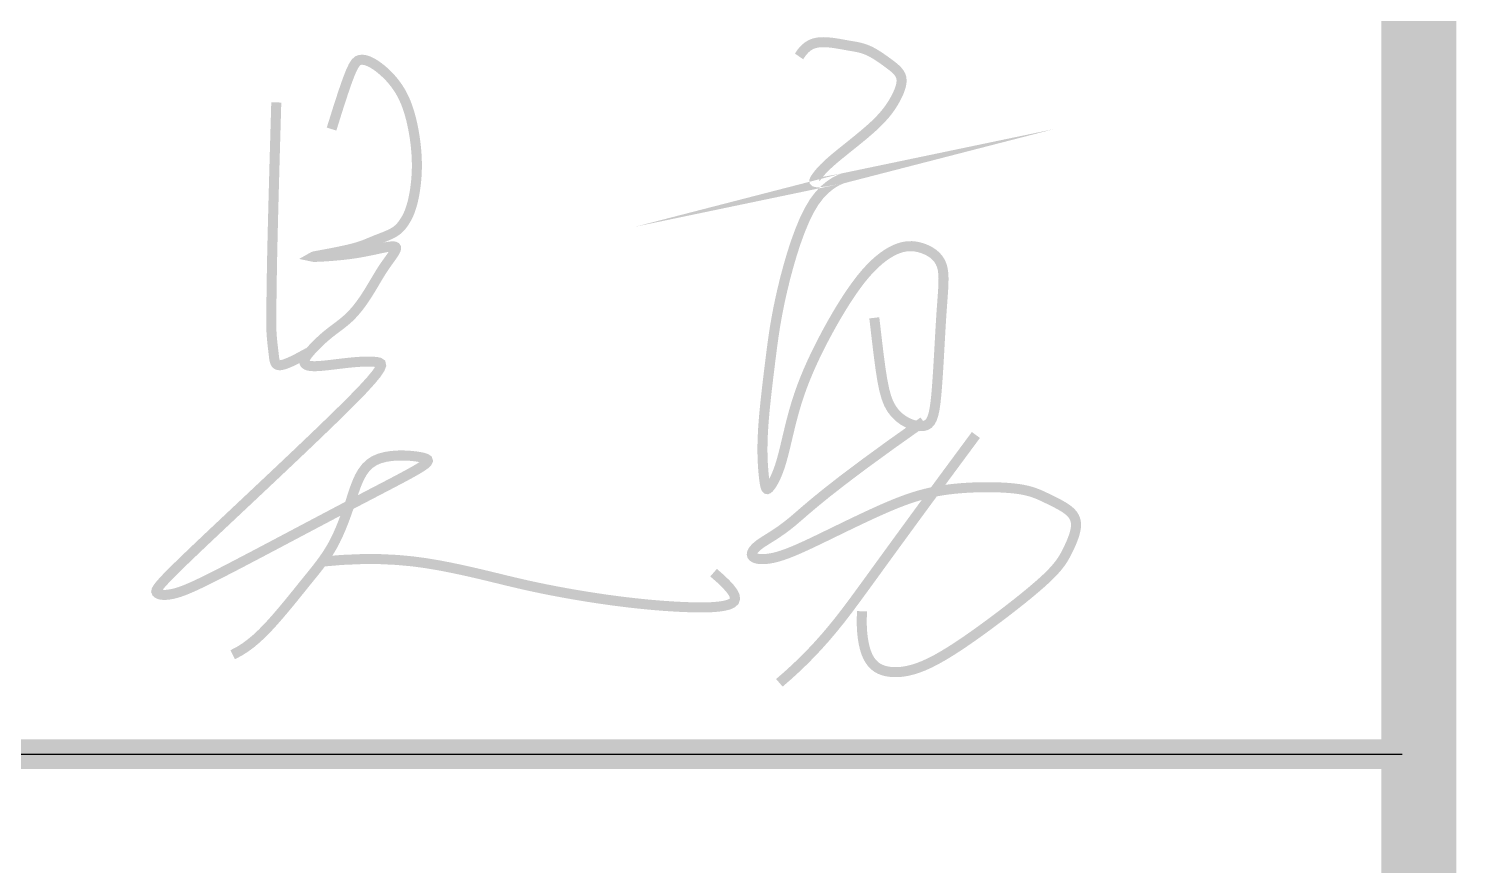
# Model space of a CAD drawing. Extents: x 1036631 to 1215829, y 649019 to 896649.
# Drawn here: x 1153501 to 1155399, y 808882 to 809995 of the extents above; entities that cross this region are included whole.
import ezdxf

# ---------------------------------------------------------------- set-up
doc = ezdxf.new("R2010")
doc.units = 0
doc.header["$LTSCALE"] = 1000
doc.header["$MEASUREMENT"] = 0
for name, color, linetype in [('0-签名', 2, 'Continuous'), ('TWT_TITLE', 7, 'Continuous'), ('图框', 7, 'Continuous')]:
    doc.layers.add(name, color=color, linetype=linetype)

msp = doc.modelspace()

# ---------------------------------------------------------------- linework, layer by layer
at = {"layer": '0-签名', "color": 4, "const_width": 13.33333200047491}
for points in [[(1154524.982036708, 809957.5645930163), (1154528.850763633, 809963.1724113916), (1154532.795597632, 809967.5733454103), (1154536.805665868, 809970.9077308121), (1154540.870095502, 809973.3159033366), (1154544.978013695, 809974.9381987237), (1154549.118547608, 809975.914952713), (1154553.280824404, 809976.3865010437), (1154557.453971243, 809976.493179456), (1154561.626209422, 809976.358121151), (1154565.78213677, 809976.0356491761), (1154569.905445254, 809975.562884041), (1154573.979826838, 809974.9769462551), (1154577.988973487, 809974.3149563273), (1154581.916577166, 809973.6140347674), (1154585.74632984, 809972.9113020845), (1154589.461923474, 809972.243878788), (1154593.053996112, 809971.6351538027), (1154596.540970118, 809971.0535897153), (1154599.948213935, 809970.4539175282), (1154603.301096004, 809969.7908682433), (1154606.624984769, 809969.0191728628), (1154609.945248672, 809968.0935623891), (1154613.287256156, 809966.9687678247), (1154616.676375663, 809965.5995201712), (1154620.129217535, 809963.9559418986), (1154623.627359696, 809962.0697213475), (1154627.143621975, 809959.987938325), (1154630.650824196, 809957.7576726394), (1154634.121786183, 809955.4260040981), (1154637.529327763, 809953.0400125094), (1154640.846268759, 809950.6467776807), (1154644.045428999, 809948.2933794196), (1154647.09721208, 809946.0130150229), (1154649.962356703, 809943.7833517409), (1154652.599185342, 809941.5681743129), (1154654.966020472, 809939.3312674778), (1154657.021184565, 809937.0364159752), (1154658.723000098, 809934.6474045442), (1154660.029789543, 809932.1280179237), (1154660.899875377, 809929.4420408529), (1154661.304264525, 809926.561708257), (1154661.264701735, 809923.493055804), (1154660.815616206, 809920.2505693481), (1154659.991437137, 809916.8487347428), (1154658.826593728, 809913.3020378427), (1154657.355515179, 809909.6249645011), (1154655.612630689, 809905.8320005724), (1154653.632369459, 809901.9376319106), (1154651.432193777, 809897.9496279521), (1154648.961698291, 809893.8488924654), (1154646.153510741, 809889.6096128017), (1154642.940258863, 809885.2059763124), (1154639.254570397, 809880.6121703485), (1154635.02907308, 809875.8023822614), (1154630.19639465, 809870.7507994018), (1154624.689162846, 809865.4316091213), (1154618.484563677, 809859.8400536882), (1154611.738016234, 809854.0555950393), (1154604.64949788, 809848.1787500294), (1154597.418985977, 809842.3100355127), (1154590.246457888, 809836.5499683429), (1154583.331890976, 809830.9990653748), (1154576.875262603, 809825.7578434629), (1154571.076550132, 809820.9268194608), (1154566.088152752, 809816.5830408406), (1154561.872156956, 809812.7096775429), (1154558.343071065, 809809.2664301266), (1154555.415403398, 809806.2129991496), (1154553.003662278, 809803.5090851706), (1154551.022356024, 809801.1143887475), (1154549.385992955, 809798.9886104387), (1154548.009081392, 809797.0914508029), (1154546.839706557, 809795.392646738), (1154545.960261272, 809793.9020805008), (1154545.486715263, 809792.6396706888), (1154545.535038252, 809791.6253358986), (1154546.221199963, 809790.8789947267), (1154547.661170123, 809790.4205657706), (1154549.970918455, 809790.2699676269), (1154553.266414682, 809790.4471188925), (1154557.578462909, 809790.9523214732), (1154562.597204766, 809791.7074105117), (1154567.92761626, 809792.6146044593), (1154573.174673402, 809793.5761217676), (1154577.943352201, 809794.494180888), (1154581.838628664, 809795.2710002725), (1154584.465478803, 809795.8087983719), (1154585.428878625, 809796.0097936381), (1154584.449615374, 809795.757250585), (1154581.711721239, 809794.8586179776), (1154577.51503964, 809793.1023906429), (1154572.159413999, 809790.2770634085), (1154565.944687738, 809786.1711311018), (1154559.170704279, 809780.5730885497), (1154552.137307044, 809773.2714305801), (1154545.144339454, 809764.05465202), (1154538.445553128, 809752.8130787913), (1154532.11033247, 809739.8443611948), (1154526.161970083, 809725.5479806253), (1154520.623758567, 809710.3234184784), (1154515.518990524, 809694.5701561492), (1154510.870958556, 809678.6876750326), (1154506.702955264, 809663.0754565242), (1154503.038273249, 809648.132982019), (1154499.885835158, 809634.173774154), (1154497.197083821, 809621.1675205365), (1154494.909092113, 809608.9979500138), (1154492.958932909, 809597.548791435), (1154491.283679084, 809586.7037736486), (1154489.820403514, 809576.3466255028), (1154488.506179072, 809566.3610758461), (1154487.278078635, 809556.6308535273), (1154486.085112387, 809547.062445827), (1154484.924039752, 809537.6533737575), (1154483.803557464, 809528.4239167628), (1154482.732362256, 809519.3943542877), (1154481.719150862, 809510.5849657763), (1154480.772620016, 809502.0160306733), (1154479.901466451, 809493.7078284231), (1154479.114386902, 809485.6806384699), (1154478.41911168, 809477.9470147927), (1154477.81950542, 809470.4886095097), (1154477.318466334, 809463.2793492723), (1154476.918892634, 809456.2931607327), (1154476.623682533, 809449.5039705435), (1154476.435734243, 809442.8857053561), (1154476.357945977, 809436.4122918235), (1154476.393215946, 809430.0576565975), (1154476.541543687, 809423.8131085095), (1154476.791334019, 809417.7394851112), (1154477.128093085, 809411.9150061324), (1154477.537327028, 809406.4178913046), (1154478.00454199, 809401.3263603578), (1154478.515244113, 809396.7186330227), (1154479.054939541, 809392.67292903), (1154479.609134417, 809389.2674681105), (1154480.170099008, 809386.5626050156), (1154480.757160088, 809384.5472345814), (1154481.396408557, 809383.1923866648), (1154482.113935315, 809382.4690911224), (1154482.935831262, 809382.3483778111), (1154483.888187296, 809382.8012765885), (1154484.997094318, 809383.7988173106), (1154486.288643228, 809385.3120298347), (1154487.779744573, 809387.3254634909), (1154489.450587497, 809389.8777455018), (1154491.272180792, 809393.021022563), (1154493.215533249, 809396.8074413702), (1154495.25165366, 809401.2891486193), (1154497.351550816, 809406.518291006), (1154499.48623351, 809412.5470152259), (1154501.626710532, 809419.4274679747), (1154503.755587136, 809427.1823426929), (1154505.901854411, 809435.7165198001), (1154508.106099912, 809444.9054264602), (1154510.408911188, 809454.6244898372), (1154512.850875793, 809464.7491370955), (1154515.472581278, 809475.1547953993), (1154518.314615195, 809485.7168919122), (1154521.417565096, 809496.3108537988), (1154524.81525394, 809506.8381816229), (1154528.514446321, 809517.3046695491), (1154532.515142238, 809527.7421851413), (1154536.81734169, 809538.1825959639), (1154541.421044678, 809548.6577695812), (1154546.326251202, 809559.1995735575), (1154551.532961261, 809569.839875457), (1154557.041174857, 809580.6105428437), (1154562.841711637, 809591.5164043362), (1154568.888669844, 809602.4541327668), (1154575.126967372, 809613.2933620225), (1154581.501522111, 809623.9037259897), (1154587.957251955, 809634.1548585551), (1154594.439074794, 809643.9163936052), (1154600.891908521, 809653.0579650266), (1154607.260671027, 809661.449206706), (1154613.498010868, 809668.9882399262), (1154619.58749925, 809675.6871355538), (1154625.520438041, 809681.5864518519), (1154631.288129112, 809686.7267470834), (1154636.881874329, 809691.1485795112), (1154642.292975563, 809694.8925073982), (1154647.512734683, 809697.9990890074), (1154652.532453556, 809700.5088826016), (1154657.349715726, 809702.4605151428), (1154661.987231427, 809703.8848883881), (1154666.473992564, 809704.8109727936), (1154670.838991046, 809705.2677388155), (1154675.111218779, 809705.2841569093), (1154679.319667671, 809704.8891975317), (1154683.493329628, 809704.1118311385), (1154687.661196557, 809702.9810281856), (1154691.833416162, 809701.5165851101), (1154695.94475933, 809699.70160227), (1154699.911152744, 809697.5100060051), (1154703.648523089, 809694.9157226541), (1154707.072797048, 809691.8926785561), (1154710.099901304, 809688.414800051), (1154712.645762543, 809684.456013477), (1154714.626307446, 809679.990245174), (1154715.98548702, 809674.9783849634), (1154716.779349562, 809669.3291765972), (1154717.091967686, 809662.9383273098), (1154717.007414013, 809655.7015443359), (1154716.609761159, 809647.5145349099), (1154715.983081741, 809638.2730062659), (1154715.211448379, 809627.8726656387), (1154714.378933688, 809616.2092202628), (1154713.553665577, 809603.2604598099), (1154712.739993111, 809589.3325037005), (1154711.926320645, 809574.8135537928), (1154711.101052534, 809560.0918119444), (1154710.252593132, 809545.555480013), (1154709.369346797, 809531.5927598573), (1154708.439717882, 809518.5918533345), (1154707.452110742, 809506.9409623026), (1154706.382850005, 809496.9447576808), (1154705.159941384, 809488.5737866306), (1154703.699310863, 809481.7150653749), (1154701.916884428, 809476.2556101369), (1154699.728588063, 809472.0824371391), (1154697.050347754, 809469.0825626046), (1154693.798089485, 809467.1430027556), (1154689.887739242, 809466.1507738159), (1154685.280642197, 809466.0131710608), (1154680.11982027, 809466.7186059797), (1154674.593714567, 809468.2757691146), (1154668.890766197, 809470.6933510076), (1154663.199416266, 809473.9800422009), (1154657.708105883, 809478.1445332371), (1154652.605276154, 809483.1955146579), (1154648.079368186, 809489.1416770056), (1154644.259874134, 809496.0699307619), (1154641.040490339, 809504.3800661651), (1154638.255964187, 809514.550093393), (1154635.741043068, 809527.0580226235), (1154633.330474368, 809542.3818640345), (1154630.859005475, 809560.9996278036), (1154628.161383778, 809583.3893241087), (1154625.072356662, 809610.0289631278)], [(1153903.405298558, 809860.9607132148), (1153911.914728483, 809888.1121925995), (1153918.794688726, 809909.279010703), (1153924.316758148, 809925.2159642031), (1153928.752515612, 809936.6778497779), (1153932.373539982, 809944.4194641052), (1153935.45141012, 809949.1956038628), (1153938.257704889, 809951.7610657284), (1153941.064003152, 809952.8706463805), (1153944.090333947, 809953.1626091854), (1153947.350527016, 809952.8090842658), (1153950.806862275, 809951.8656684329), (1153954.421619646, 809950.3879584981), (1153958.157079043, 809948.4315512731), (1153961.975520385, 809946.0520435692), (1153965.83922359, 809943.3050321975), (1153969.710468576, 809940.2461139698), (1153973.553107105, 809936.9222477329), (1153977.337278318, 809933.3458404775), (1153981.034693203, 809929.5206612294), (1153984.617062745, 809925.4504790142), (1153988.056097931, 809921.139062859), (1153991.323509747, 809916.5901817888), (1153994.391009181, 809911.8076048301), (1153997.230307216, 809906.795101009), (1153999.820344303, 809901.5608369656), (1154002.168978732, 809896.1305697978), (1154004.291298258, 809890.534454218), (1154006.202390632, 809884.8026449372), (1154007.917343611, 809878.9652966683), (1154009.451244946, 809873.0525641233), (1154010.81918239, 809867.0946020138), (1154012.036243698, 809861.121565052), (1154013.115001996, 809855.1610949006), (1154014.057971912, 809849.2307810263), (1154014.865153445, 809843.3456998457), (1154015.536546593, 809837.5209277762), (1154016.072151359, 809831.7715412352), (1154016.471967741, 809826.1126166392), (1154016.73599574, 809820.559230406), (1154016.864235356, 809815.1264589519), (1154016.858572616, 809809.8284365687), (1154016.728437657, 809804.6755290426), (1154016.485146643, 809799.6771600341), (1154016.14001574, 809794.8427532035), (1154015.70436111, 809790.1817322116), (1154015.189498919, 809785.7035207188), (1154014.606745332, 809781.4175423855), (1154013.967416513, 809777.3332208722), (1154013.281571079, 809773.457781006), (1154012.554237467, 809769.7896522813), (1154011.789186569, 809766.3250653591), (1154010.990189273, 809763.0602509003), (1154010.16101647, 809759.9914395661), (1154009.305439051, 809757.1148620172), (1154008.427227905, 809754.4267489148), (1154007.530153923, 809751.9233309199), (1154006.616730917, 809749.5976975773), (1154005.684444375, 809747.4303739694), (1154004.72952271, 809745.3987440617), (1154003.748194332, 809743.4801918204), (1154002.736687653, 809741.6521012116), (1154001.691231082, 809739.8918562009), (1154000.608053033, 809738.1768407548), (1153999.483381915, 809736.484438839), (1153998.308417004, 809734.7967461451), (1153997.054241039, 809733.1147052693), (1153995.686907621, 809731.4439705325), (1153994.172470355, 809729.7901962564), (1153992.476982842, 809728.1590367627), (1153990.566498687, 809726.5561463722), (1153988.407071491, 809724.9871794073), (1153985.964754857, 809723.4577901886), (1153983.22163269, 809721.9720624279), (1153980.223910099, 809720.5277973964), (1153977.033822495, 809719.1212257546), (1153973.713605288, 809717.7485781641), (1153970.32549389, 809716.4060852857), (1153966.931723711, 809715.0899777802), (1153963.594530162, 809713.7964863087), (1153960.376148653, 809712.5218415322), (1153957.312411493, 809711.2622741639), (1153954.33353858, 809710.0140151257), (1153951.343346706, 809708.7732953912), (1153948.245652669, 809707.5363459348), (1153944.944273262, 809706.2993977302), (1153941.343025279, 809705.0586817513), (1153937.345725517, 809703.8104289722), (1153932.856190767, 809702.550870367), (1153927.821614829, 809701.2800060398), (1153922.362699492, 809700.0129126163), (1153916.643523555, 809698.7684358527), (1153910.828165808, 809697.5654215052), (1153905.080705049, 809696.4227153301), (1153899.56522007, 809695.3591630833), (1153894.445789667, 809694.3936105209), (1153889.886492633, 809693.5449033988), (1153886.033176552, 809692.8278042319), (1153882.95876417, 809692.2407425657), (1153880.717947019, 809691.7780647053), (1153879.365416635, 809691.434116955), (1153878.95586455, 809691.203245619), (1153879.543982299, 809691.0797970021), (1153881.184461416, 809691.0581174089), (1153883.931993436, 809691.1325531435), (1153887.802922493, 809691.2993351797), (1153892.660203122, 809691.5622331699), (1153898.328442463, 809691.9269014354), (1153904.632247652, 809692.3989942976), (1153911.396225827, 809692.9841660782), (1153918.444984124, 809693.6880710983), (1153925.603129682, 809694.5163636795), (1153932.695269637, 809695.4746981434), (1153939.568013577, 809696.5602477986), (1153946.155980888, 809697.736261903), (1153952.415793405, 809698.9575087012), (1153958.304072963, 809700.1787564385), (1153963.777441399, 809701.3547733597), (1153968.792520548, 809702.4403277094), (1153973.305932245, 809703.3901877328), (1153977.274298325, 809704.1591216748), (1153980.663042164, 809704.7059812831), (1153983.472793292, 809705.0059523165), (1153985.712982775, 809705.0383040361), (1153987.393041685, 809704.7823057036), (1153988.522401088, 809704.2172265801), (1153989.110492054, 809703.3223359274), (1153989.166745651, 809702.0769030066), (1153988.700592947, 809700.4601970791), (1153987.731837465, 809698.4609105453), (1153986.321772531, 809696.1054283612), (1153984.542063927, 809693.4295586209), (1153982.464377433, 809690.4691094194), (1153980.16037883, 809687.259888851), (1153977.7017339, 809683.8377050104), (1153975.16010842, 809680.2383659923), (1153972.607168175, 809676.4976798914), (1153970.099805605, 809672.6479996267), (1153967.635819802, 809668.7078574166), (1153965.19823652, 809664.6923303044), (1153962.770081511, 809660.6164953328), (1153960.334380529, 809656.4954295451), (1153957.874159328, 809652.3442099843), (1153955.372443661, 809648.1779136934), (1153952.812259282, 809644.0116177154), (1153950.1794611, 809639.8619695992), (1153947.471220658, 809635.7518989166), (1153944.687538654, 809631.7059057452), (1153941.828415788, 809627.7484901625), (1153938.893852756, 809623.9041522463), (1153935.883850259, 809620.197392074), (1153932.798408995, 809616.6527097233), (1153929.637529662, 809613.2946052718), (1153926.406556394, 809610.1406685506), (1153923.132207057, 809607.1808484067), (1153919.846542953, 809604.3981834404), (1153916.581625383, 809601.7757122522), (1153913.369515649, 809599.2964734425), (1153910.242275052, 809596.9435056114), (1153907.231964894, 809594.6998473593), (1153904.370646475, 809592.548537287), (1153901.681265608, 809590.4729280024), (1153899.150306153, 809588.4576281415), (1153896.755136478, 809586.4875603487), (1153894.473124953, 809584.5476472679), (1153892.281639949, 809582.6228115432), (1153890.158049836, 809580.6979758184), (1153888.079722983, 809578.7580627376), (1153886.024027759, 809576.7879949446), (1153883.975876412, 809574.7783490402), (1153881.950356696, 809572.7423174497), (1153879.970100239, 809570.6987465551), (1153878.057738674, 809568.666482739), (1153876.235903628, 809566.6643723828), (1153874.527226734, 809564.7112618688), (1153872.954339619, 809562.825997579), (1153871.539873916, 809561.0274258958), (1153870.304260928, 809559.3306239661), (1153869.259130651, 809557.7355919989), (1153868.413912758, 809556.2385609677), (1153867.77803692, 809554.8357618471), (1153867.360932806, 809553.5234256104), (1153867.172030091, 809552.2977832322), (1153867.220758443, 809551.1550656859), (1153867.516547534, 809550.0915039458), (1153868.074799185, 809549.1067840568), (1153868.934803808, 809548.2144123473), (1153870.141823964, 809547.4313502169), (1153871.741122216, 809546.7745590656), (1153873.777961125, 809546.2610002925), (1153876.297603252, 809545.9076352975), (1153879.345311159, 809545.7314254799), (1153882.966347407, 809545.7493322397), (1153887.182085964, 809545.9692080008), (1153891.918346424, 809546.3624692877), (1153897.077059788, 809546.891423649), (1153902.560157056, 809547.5183786337), (1153908.269569227, 809548.2056417906), (1153914.107227302, 809548.9155206686), (1153919.975062282, 809549.6103228164), (1153925.775005166, 809550.2523557829), (1153931.419988121, 809550.8083245229), (1153936.866947981, 809551.2625236135), (1153942.083822746, 809551.6036450377), (1153947.038550415, 809551.8203807784), (1153951.699068988, 809551.901422819), (1153956.033316467, 809551.8354631419), (1153960.009230849, 809551.6111937306), (1153963.594750136, 809551.2173065677), (1153966.667879587, 809550.5588824741), (1153968.746893496, 809549.2065576214), (1153969.260133419, 809546.6473570188), (1153967.635940911, 809542.3683056751), (1153963.302657523, 809535.8564286), (1153955.688624813, 809526.5987508028), (1153944.222184334, 809514.082297292), (1153928.331677641, 809497.7940930774), (1153907.74101983, 809477.482676397), (1153883.356420167, 809453.9426384022), (1153856.379661464, 809428.2300834741), (1153828.012526527, 809401.4011159932), (1153799.456798166, 809374.5118403401), (1153771.91425919, 809348.6183608953), (1153746.586692408, 809324.7767820397), (1153724.675880628, 809304.0432081538), (1153707.099348583, 809287.2156855125), (1153693.637588698, 809274.0600279697), (1153683.786835322, 809264.0839912725), (1153677.043322804, 809256.795331169), (1153672.903285493, 809251.7018034073), (1153670.862957736, 809248.3111637348), (1153670.418573883, 809246.1311678995), (1153671.066368283, 809244.6695716492), (1153672.38307882, 809243.5205689502), (1153674.26745752, 809242.6241066443), (1153676.698759944, 809242.006569791), (1153679.656241656, 809241.6943434506), (1153683.119158215, 809241.7138126834), (1153687.066765186, 809242.0913625491), (1153691.478318127, 809242.8533781079), (1153696.333072603, 809244.0262444195), (1153701.651460615, 809245.6489107475), (1153707.618619927, 809247.8105831636), (1153714.460864745, 809250.6130319437), (1153722.404509275, 809254.1580273627), (1153731.675867719, 809258.5473396963), (1153742.501254285, 809263.8827392195), (1153755.106983177, 809270.2659962076), (1153769.7193686, 809277.798880936), (1153786.44622399, 809286.520970734), (1153804.921359706, 809296.2230711466), (1153824.660085339, 809306.6337947735), (1153845.177710477, 809317.4817542132), (1153865.98954471, 809328.4955620657), (1153886.610897628, 809339.4038309298), (1153906.557078821, 809349.9351734045), (1153925.34339788, 809359.8182020894), (1153942.570661079, 809368.8339852268), (1153958.181661447, 809376.9734136335), (1153972.204688693, 809384.2798337684), (1153984.668032531, 809390.7965920916), (1153995.599982673, 809396.5670350626), (1154005.028828831, 809401.634509141), (1154012.982860717, 809406.0423607867), (1154019.490368045, 809409.8339364593), (1154024.575868354, 809413.0560377933), (1154028.248790502, 809415.7692871249), (1154030.514791172, 809418.0377619654), (1154031.37952705, 809419.9255398257), (1154030.848654821, 809421.4966982174), (1154028.927831168, 809422.8153146511), (1154025.622712778, 809423.9454666389), (1154020.938956334, 809424.9512316912), (1154014.932196618, 809425.8649626753), (1154007.857980794, 809426.5921138827), (1154000.021834121, 809427.00641496), (1153991.729281858, 809426.9815955547), (1153983.285849267, 809426.3913853139), (1153974.997061608, 809425.1095138845), (1153967.168444139, 809423.0097109139), (1153960.10552212, 809419.9657060489), (1153954.039011342, 809415.8939473297), (1153948.900389713, 809410.8817563684), (1153944.546325672, 809405.0591731697), (1153940.833487657, 809398.5562377382), (1153937.618544108, 809391.502990079), (1153934.758163462, 809384.0294701973), (1153932.109014159, 809376.265718097), (1153929.527764637, 809368.3417737839), (1153926.892142772, 809360.3735423976), (1153924.16411418, 809352.4203896191), (1153921.326703919, 809344.5275462648), (1153918.362937041, 809336.7402431505), (1153915.255838602, 809329.103711093), (1153911.988433657, 809321.6631809078), (1153908.543747259, 809314.4638834113), (1153904.904804464, 809307.55104942), (1153901.061545838, 809300.9538904241), (1153897.031573992, 809294.6375406116), (1153892.839407051, 809288.5511148447), (1153888.509563138, 809282.6437279865), (1153884.066560374, 809276.8644948982), (1153879.534916885, 809271.1625304433), (1153874.939150793, 809265.4869494835), (1153870.303780222, 809259.7868668813), (1153865.643421883, 809254.0178367604), (1153860.933086847, 809248.16117029), (1153856.137884769, 809242.2046179009), (1153851.222925308, 809236.1359300235), (1153846.153318122, 809229.9428570891), (1153840.894172867, 809223.6131495276), (1153835.410599202, 809217.13455777), (1153829.667706784, 809210.4948322467), (1153823.63406256, 809203.7052810275), (1153817.292062638, 809196.8714427348), (1153810.627560414, 809190.1224136307), (1153803.626409286, 809183.5872899775), (1153796.274462652, 809177.3951680363), (1153788.557573907, 809171.675144069), (1153780.461596449, 809166.5563143376), (1153771.972383676, 809162.1677751037)], [(1153829.931894086, 809896.4160046944), (1153827.983472785, 809829.0509262684), (1153826.51574183, 809776.0123200094), (1153825.456154377, 809735.3172076793), (1153824.732163586, 809704.9826110405), (1153824.271222611, 809683.0255518547), (1153824.000784611, 809667.4630518846), (1153823.848302742, 809656.3121328914), (1153823.741230163, 809647.5898166379), (1153823.621813513, 809639.640603477), (1153823.491473368, 809632.118908126), (1153823.366423789, 809625.0066238936), (1153823.262878835, 809618.2856440885), (1153823.197052567, 809611.9378620185), (1153823.185159042, 809605.9451709926), (1153823.243412322, 809600.289464319), (1153823.388026465, 809594.9526353065), (1153823.629119016, 809589.9170982182), (1153823.952421447, 809585.1673511361), (1153824.337568714, 809580.6884130972), (1153824.764195774, 809576.4653031387), (1153825.211937585, 809572.483040297), (1153825.660429102, 809568.7266436092), (1153826.089305282, 809565.1811321125), (1153826.478201081, 809561.8315248435), (1153826.825547333, 809558.6760173038), (1153827.20495838, 809555.765510853), (1153827.708844441, 809553.1640833152), (1153828.429615734, 809550.9358125144), (1153829.459682479, 809549.1447762753), (1153830.891454894, 809547.8550524215), (1153832.817343198, 809547.1307187773), (1153835.329757612, 809547.035853167), (1153838.477103218, 809547.6015522723), (1153842.131764577, 809548.7269882046), (1153846.122121114, 809550.2783519331), (1153850.276552252, 809552.1218344268), (1153854.423437418, 809554.1236266549), (1153858.391156035, 809556.1499195866), (1153862.00808753, 809558.066904191), (1153865.102611328, 809559.740771437), (1153867.546169204, 809561.0678664321), (1153869.382452342, 809562.0651508368), (1153870.698214275, 809562.7797404496), (1153871.580208538, 809563.2587510693), (1153872.115188665, 809563.5492984942), (1153872.38990819, 809563.6984985232), (1153872.491120646, 809563.7534669548), (1153872.505579568, 809563.761319588), (1153872.505579568, 809563.761319588), (1153872.505579568, 809563.761319588), (1153872.505579568, 809563.761319588), (1153872.505579568, 809563.761319588), (1153872.505579568, 809563.761319588), (1153872.505579568, 809563.761319588), (1153872.505579569, 809563.761319588), (1153872.505579569, 809563.761319588)], [(1154690.382606002, 809472.0839445825), (1154646.634770121, 809441.0709850931), (1154611.473967274, 809415.4624396461), (1154583.746368963, 809394.6137180972), (1154562.298146684, 809377.8802303033), (1154545.975471939, 809364.6173861205), (1154533.624516225, 809354.180595405), (1154524.091451041, 809345.9252680136), (1154516.222447886, 809339.2068138021), (1154509.0554998, 809333.469967991), (1154502.395885981, 809328.5167672582), (1154496.24070717, 809324.2385736449), (1154490.587064104, 809320.5267491926), (1154485.432057525, 809317.2726559433), (1154480.772788171, 809314.3676559384), (1154476.606356782, 809311.7031112196), (1154472.929864096, 809309.1703838283), (1154469.746209085, 809306.6837703859), (1154467.081483636, 809304.2493058298), (1154464.96757787, 809301.8959596773), (1154463.436381907, 809299.6527014457), (1154462.519785865, 809297.5485006518), (1154462.249679864, 809295.6123268133), (1154462.657954024, 809293.8731494473), (1154463.776498465, 809292.3599380708), (1154465.626090113, 809291.1026281122), (1154468.183053131, 809290.1350186457), (1154471.412598488, 809289.4918746565), (1154475.279937151, 809289.2079611305), (1154479.750280092, 809289.3180430528), (1154484.788838278, 809289.8568854089), (1154490.360822681, 809290.8592531845), (1154496.431444267, 809292.3599113644), (1154502.971229144, 809294.3815538067), (1154509.971963962, 809296.8985898587), (1154517.430750509, 809299.8733577392), (1154525.344690572, 809303.2681956679), (1154533.710885939, 809307.0454418642), (1154542.526438398, 809311.167434547), (1154551.788449734, 809315.5965119359), (1154561.494021738, 809320.2950122504), (1154571.619479266, 809325.2175484007), (1154582.058039469, 809330.2878320619), (1154592.682142567, 809335.4218495997), (1154603.36422878, 809340.53558738), (1154613.976738329, 809345.5450317691), (1154624.392111435, 809350.3661691324), (1154634.482788317, 809354.9149858361), (1154644.121209197, 809359.1074682464), (1154653.21556963, 809362.8784333583), (1154661.817086509, 809366.2380206859), (1154670.01273206, 809369.2152003717), (1154677.889478512, 809371.8389425591), (1154685.534298093, 809374.1382173913), (1154693.034163029, 809376.1419950112), (1154700.476045549, 809377.8792455621), (1154707.94691788, 809379.3789391868), (1154715.514908395, 809380.667149077), (1154723.172770048, 809381.7583606172), (1154730.89441194, 809382.6641622399), (1154738.653743172, 809383.3961423781), (1154746.424672844, 809383.9658894645), (1154754.181110055, 809384.3849919323), (1154761.896963907, 809384.6650382137), (1154769.5461435, 809384.817616742), (1154777.098692252, 809384.8514187891), (1154784.509190861, 809384.7635469864), (1154791.728354343, 809384.5482068047), (1154798.706897713, 809384.1996037139), (1154805.395535987, 809383.7119431853), (1154811.74498418, 809383.0794306895), (1154817.705957309, 809382.2962716968), (1154823.229170388, 809381.3566716778), (1154828.286115246, 809380.2582161155), (1154832.931390954, 809379.0120105386), (1154837.240373398, 809377.6325404883), (1154841.28843846, 809376.1342915056), (1154845.150962024, 809374.5317491313), (1154848.903319976, 809372.8393989067), (1154852.620888198, 809371.0717263726), (1154856.379042574, 809369.24321707), (1154860.229483265, 809367.3654593796), (1154864.129207544, 809365.4384530404), (1154868.011536959, 809363.4593006315), (1154871.809793057, 809361.4251047316), (1154875.457297387, 809359.3329679196), (1154878.887371497, 809357.1799927744), (1154882.033336936, 809354.9632818747), (1154884.828515253, 809352.6799377993), (1154887.218790526, 809350.3246490791), (1154889.200296959, 809347.8824480517), (1154890.781731284, 809345.3359530069), (1154891.971790237, 809342.6677822344), (1154892.779170549, 809339.860554024), (1154893.212568956, 809336.896886665), (1154893.280682191, 809333.7593984479), (1154892.992206987, 809330.4307076616), (1154892.361155331, 809326.9026064068), (1154891.42280022, 809323.2035820278), (1154890.217729906, 809319.371295679), (1154888.786532638, 809315.4434085152), (1154887.169796668, 809311.4575816911), (1154885.408110246, 809307.4514763615), (1154883.542061622, 809303.4627536811), (1154881.612239048, 809299.5290748047), (1154879.630239798, 809295.6668560003), (1154877.491697246, 809291.8075339916), (1154875.06325379, 809287.8613006143), (1154872.211551829, 809283.7383477056), (1154868.803233759, 809279.3488671017), (1154864.70494198, 809274.6030506395), (1154859.78331889, 809269.4110901552), (1154853.905006886, 809263.683177486), (1154846.98158382, 809257.360406225), (1154839.104369354, 809250.5074769949), (1154830.409618605, 809243.219992176), (1154821.033586687, 809235.5935541479), (1154811.112528717, 809227.72376529), (1154800.78269981, 809219.7062279825), (1154790.180355082, 809211.6365446054), (1154779.441749649, 809203.6103175381), (1154768.692025901, 809195.7212177556), (1154758.011875322, 809188.0551906097), (1154747.470876675, 809180.6962500474), (1154737.138608719, 809173.7284100164), (1154727.084650214, 809167.2356844634), (1154717.378579921, 809161.302087335), (1154708.089976599, 809156.0116325793), (1154699.288419009, 809151.448334142), (1154691.027057583, 809147.6730296271), (1154683.293329441, 809144.6538512612), (1154676.058243375, 809142.3357549276), (1154669.292808175, 809140.6636965094), (1154662.968032635, 809139.5826318898), (1154657.054925545, 809139.0375169517), (1154651.524495697, 809138.9733075785), (1154646.347751884, 809139.3349596529), (1154641.500534705, 809140.0838457177), (1154636.978012003, 809141.2470049543), (1154632.780183427, 809142.8678932028), (1154628.90704863, 809144.9899663039), (1154625.35860726, 809147.6566800984), (1154622.13485897, 809150.9114904265), (1154619.235803408, 809154.7978531293), (1154616.661440227, 809159.3592240469), (1154614.413701801, 809164.628436342), (1154612.5022514, 809170.595832466), (1154610.938685018, 809177.2411321917), (1154609.734598649, 809184.5440552925), (1154608.901588288, 809192.4843215415), (1154608.45124993, 809201.0416507119), (1154608.395179567, 809210.1957625769), (1154608.744973195, 809219.9263769094)], [(1154760.145582978, 809454.2845925201), (1154716.793143146, 809395.6349975598), (1154681.733768305, 809347.914695867), (1154653.792675209, 809309.656720102), (1154631.795080608, 809279.3941029251), (1154614.566201254, 809255.6598769977), (1154600.931253899, 809236.9870749795), (1154589.715455294, 809221.9087295319), (1154579.74402219, 809208.9578733152), (1154570.027821137, 809196.8997210712), (1154560.320317866, 809185.4282158684), (1154550.560627904, 809174.4694828558), (1154540.68786678, 809163.9496471822), (1154530.641150022, 809153.7948339974), (1154520.359593158, 809143.9311684504), (1154509.782311714, 809134.2847756905), (1154498.848421221, 809124.781780867)], [(1153887.845614416, 809285.6792322261), (1153917.218215703, 809288.1781736094), (1153943.930693536, 809289.294065677), (1153968.211606699, 809289.2254567331), (1153990.289513974, 809288.1708950828), (1154010.392974143, 809286.3289290302), (1154028.75054599, 809283.8981068801), (1154045.590788298, 809281.0769769369), (1154061.142259847, 809278.0640875058), (1154075.626315115, 809275.0260105712), (1154089.235491343, 809272.0014128416), (1154102.155121466, 809268.9969847059), (1154114.57053842, 809266.0194165536), (1154126.66707514, 809263.0753987731), (1154138.63006456, 809260.1716217535), (1154150.644839616, 809257.3147758836), (1154162.896733243, 809254.5115515526), (1154175.526987945, 809251.7697227091), (1154188.500484494, 809249.101397541), (1154201.738013235, 809246.519767796), (1154215.16036451, 809244.0380252214), (1154228.688328661, 809241.6693615654), (1154242.242696031, 809239.4269685749), (1154255.744256963, 809237.3240379981), (1154269.1138018, 809235.3737615823), (1154282.284379363, 809233.5871325027), (1154295.238072392, 809231.9663496447), (1154307.969222106, 809230.5114133215), (1154320.472169725, 809229.222323846), (1154332.741256466, 809228.0990815308), (1154344.770823551, 809227.1416866892), (1154356.555212197, 809226.3501396343), (1154368.088763623, 809225.7244406784), (1154379.337058762, 809225.2725997459), (1154390.150637395, 809225.0346652028), (1154400.351279014, 809225.0586950259), (1154409.760763114, 809225.3927471921), (1154418.200869188, 809226.0848796783), (1154425.493376731, 809227.1831504615), (1154431.460065235, 809228.7356175188), (1154435.922714195, 809230.7903388267), (1154438.732962564, 809233.3956864219), (1154439.861887142, 809236.6012885781), (1154439.310424189, 809240.4570876291), (1154437.079509963, 809245.0130259079), (1154433.170080725, 809250.3190457487), (1154427.583072733, 809256.425089484), (1154420.319422249, 809263.381099448), (1154411.38006553, 809271.2370179737)]]:
    msp.add_lwpolyline(points, dxfattribs=at)
at = {"layer": 'TWT_TITLE', "const_width": 100}
msp.add_lwpolyline([(1099449.08387405, 784418.7416070168), (1155349.08387405, 784418.7416070168), (1155349.08387405, 824418.7416070168), (1099449.08387405, 824418.7416070168)], close=True, dxfattribs=at)
at = {"layer": '图框', "color": 0}
msp.add_line((1149649.083842708, 809029.9485059656), (1155327.072771481, 809029.9485059656), dxfattribs=at)
at = {"layer": '图框', "color": 4, "const_width": 98.59051756270722}
msp.add_lwpolyline([(1149649.083842708, 824418.7418270146), (1155349.08387405, 824418.7418270146), (1155349.08387405, 784418.7416070168), (1149649.083842708, 784418.7416070168)], close=True, dxfattribs=at)
at = {"layer": '图框', "color": 0, "const_width": 39.5312401976562}
msp.add_lwpolyline([(1149649.083842708, 809029.9485059656), (1155327.072771481, 809029.9485059656)], dxfattribs=at)

doc.saveas('drawing.dxf')
